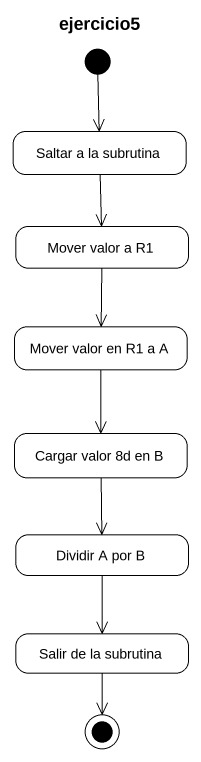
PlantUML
@startuml
title ejercicio5
hide empty description
state "Saltar a la subrutina" as Saltar_a_la_subrutina
state "Mover valor a R1" as Mover_valor_a_R1
state "Mover valor en R1 a A" as Mover_valor_en_R1_a_A
state "Cargar valor 8d en B" as Cargar_valor_8d_en_B
state "Dividir A por B" as Dividir_A_por_B
state "Salir de la subrutina" as Salir_de_la_subrutina
[*] --> Saltar_a_la_subrutina
Saltar_a_la_subrutina --> Mover_valor_a_R1
Mover_valor_a_R1 --> Mover_valor_en_R1_a_A
Mover_valor_en_R1_a_A --> Cargar_valor_8d_en_B
Cargar_valor_8d_en_B --> Dividir_A_por_B
Dividir_A_por_B --> Salir_de_la_subrutina
Salir_de_la_subrutina --> [*]
@enduml
